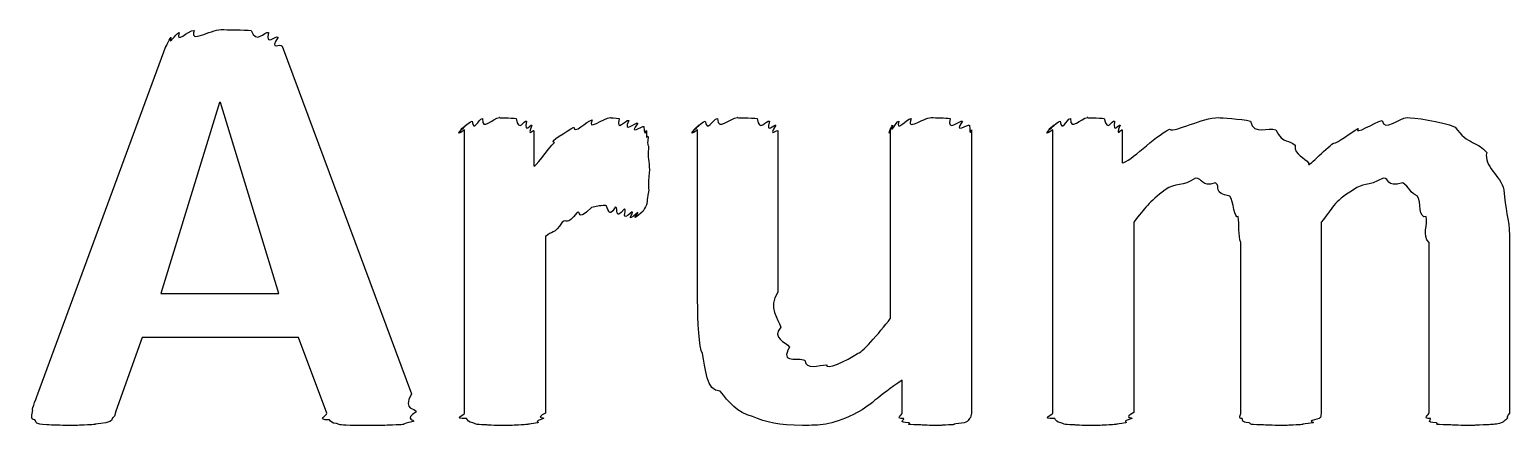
# Model space of a CAD drawing. Header units: millimetres. Extents: x 0 to 216, y 0 to 279.
# Drawn here: x 102.58 to 114.46, y 259.8 to 262.97 of the extents above; entities that cross this region are included whole.
import ezdxf

# ---------------------------------------------------------------- set-up
doc = ezdxf.new("R2010")
doc.units = ezdxf.units.MM
doc.layers.get('0').update_dxf_attribs({"linetype": 'CONTINUOUS'})

msp = doc.modelspace()

# ---------------------------------------------------------------- linework, layer by layer
at = {"color": 0}
for p, q in [((102.646, 260.051), (103.677, 262.846)), ((104.608, 262.84), (105.645, 260.051)), ((104.106, 262.388), (103.633, 260.856)), ((104.112, 262.388), (104.106, 262.388)), ((104.581, 260.856), (104.112, 262.388)), ((106.072, 259.897), (106.072, 262.168)), ((106.628, 262.162), (106.628, 261.881)), ((107.942, 260.806), (107.942, 262.168)), ((108.587, 262.162), (108.587, 260.867)), ((109.491, 260.657), (109.491, 262.168)), ((110.141, 262.168), (110.141, 259.897)), ((110.792, 259.897), (110.792, 262.168)), ((111.348, 262.168), (111.348, 261.903)), ((107.555, 261.848), (107.555, 261.848)), ((111.442, 261.429), (111.442, 259.902)), ((112.947, 261.429), (112.947, 259.902)), ((106.722, 261.313), (106.722, 259.897)), ((114.457, 261.324), (114.457, 259.897)), ((112.302, 259.902), (112.302, 261.264)), ((113.812, 259.902), (113.812, 261.264)), ((103.633, 260.856), (104.581, 260.856)), ((103.484, 260.503), (103.274, 259.913)), ((104.74, 260.503), (103.484, 260.503)), ((104.967, 259.897), (104.74, 260.503)), ((109.584, 259.897), (109.584, 260.161))]:
    msp.add_line(p, q, dxfattribs=at)
for points in [[(103.715, 262.912), (103.691, 262.832), (103.751, 262.942), (103.782, 262.95)], [(103.782, 262.95), (103.75, 262.851), (103.85, 262.967), (103.903, 262.967)], [(103.903, 262.967), (103.856, 262.854), (104.03, 262.973), (104.118, 262.973)], [(104.118, 262.973), (104.165, 262.973), (104.301, 262.97), (104.36, 262.967)], [(104.36, 262.967), (104.4, 262.851), (104.465, 262.961), (104.498, 262.95)], [(104.498, 262.95), (104.471, 262.832), (104.56, 262.93), (104.575, 262.912)], [(103.677, 262.846), (103.662, 262.799), (103.7, 262.897), (103.715, 262.912)], [(104.575, 262.912), (104.499, 262.796), (104.6, 262.869), (104.608, 262.84)], [(106.083, 262.206), (105.981, 262.123), (106.11, 262.231), (106.132, 262.239)], [(106.132, 262.239), (106.143, 262.141), (106.182, 262.257), (106.215, 262.261)], [(106.215, 262.261), (106.212, 262.148), (106.298, 262.267), (106.353, 262.267)], [(106.353, 262.267), (106.323, 262.267), (106.452, 262.264), (106.485, 262.261)], [(106.485, 262.261), (106.51, 262.141), (106.548, 262.25), (106.568, 262.239)], [(106.568, 262.239), (106.551, 262.123), (106.604, 262.22), (106.612, 262.206)], [(106.948, 262.19), (106.951, 262.126), (107.049, 262.239), (107.097, 262.25)], [(107.097, 262.25), (107.047, 262.148), (107.192, 262.267), (107.24, 262.267)], [(107.24, 262.267), (107.235, 262.267), (107.286, 262.264), (107.312, 262.261)], [(107.312, 262.261), (107.286, 262.141), (107.363, 262.252), (107.389, 262.245)], [(107.389, 262.245), (107.341, 262.13), (107.442, 262.234), (107.461, 262.223)], [(107.461, 262.223), (107.381, 262.112), (107.5, 262.206), (107.51, 262.195)], [(107.953, 262.206), (107.855, 262.123), (107.98, 262.231), (108.002, 262.239)], [(108.002, 262.239), (108.02, 262.141), (108.06, 262.257), (108.102, 262.261)], [(108.102, 262.261), (108.105, 262.148), (108.198, 262.267), (108.262, 262.267)], [(108.262, 262.267), (108.234, 262.267), (108.38, 262.264), (108.421, 262.261)], [(108.421, 262.261), (108.432, 262.141), (108.494, 262.25), (108.52, 262.239)], [(108.52, 262.239), (108.483, 262.123), (108.562, 262.22), (108.57, 262.206)], [(109.507, 262.206), (109.48, 262.123), (109.535, 262.231), (109.557, 262.239)], [(109.557, 262.239), (109.527, 262.141), (109.615, 262.257), (109.656, 262.261)], [(109.656, 262.261), (109.612, 262.148), (109.752, 262.267), (109.816, 262.267)], [(109.816, 262.267), (109.854, 262.267), (109.929, 262.264), (109.97, 262.261)], [(109.97, 262.261), (109.939, 262.141), (110.047, 262.25), (110.069, 262.239)], [(110.069, 262.239), (109.987, 262.123), (110.114, 262.22), (110.125, 262.206)], [(110.803, 262.206), (110.701, 262.123), (110.83, 262.231), (110.852, 262.239)], [(110.852, 262.239), (110.863, 262.141), (110.902, 262.257), (110.935, 262.261)], [(110.935, 262.261), (110.932, 262.148), (111.017, 262.267), (111.073, 262.267)], [(111.073, 262.267), (111.042, 262.267), (111.172, 262.264), (111.205, 262.261)], [(111.205, 262.261), (111.23, 262.141), (111.268, 262.25), (111.288, 262.239)], [(111.288, 262.239), (111.271, 262.123), (111.324, 262.22), (111.332, 262.206)], [(111.729, 262.173), (111.785, 262.148), (111.985, 262.267), (112.125, 262.267)], [(112.125, 262.267), (112.138, 262.267), (112.305, 262.257), (112.379, 262.239)], [(112.379, 262.239), (112.407, 262.115), (112.524, 262.201), (112.583, 262.168)], [(113.244, 262.179), (113.207, 262.12), (113.374, 262.23), (113.437, 262.245)], [(113.437, 262.245), (113.454, 262.148), (113.57, 262.267), (113.636, 262.267)], [(113.636, 262.267), (113.675, 262.267), (113.918, 262.241), (114.022, 262.19)], [(106.072, 262.168), (105.963, 262.097), (106.075, 262.195), (106.083, 262.206)], [(106.612, 262.206), (106.569, 262.097), (106.628, 262.18), (106.628, 262.162)], [(106.794, 262.068), (106.735, 262.068), (106.9, 262.159), (106.948, 262.19)], [(107.51, 262.195), (107.521, 262.091), (107.528, 262.173), (107.532, 262.162)], [(107.532, 262.162), (107.528, 262.068), (107.539, 262.135), (107.544, 262.112)], [(107.544, 262.112), (107.535, 262.024), (107.549, 262.059), (107.549, 262.019)], [(107.942, 262.168), (107.837, 262.097), (107.944, 262.195), (107.953, 262.206)], [(108.57, 262.206), (108.501, 262.097), (108.587, 262.18), (108.587, 262.162)], [(109.491, 262.168), (109.457, 262.097), (109.496, 262.195), (109.507, 262.206)], [(110.125, 262.206), (110.126, 262.097), (110.141, 262.181), (110.141, 262.168)], [(110.792, 262.168), (110.683, 262.097), (110.794, 262.195), (110.803, 262.206)], [(111.332, 262.206), (111.289, 262.097), (111.348, 262.181), (111.348, 262.168)], [(111.348, 261.903), (111.417, 261.91), (111.603, 262.114), (111.729, 262.173)], [(112.583, 262.168), (112.641, 262.049), (112.693, 262.093), (112.737, 262.047)], [(113.046, 262.063), (113.079, 262.06), (113.181, 262.148), (113.244, 262.179)], [(114.022, 262.19), (114.118, 262.049), (114.212, 262.074), (114.275, 261.986)], [(106.628, 261.881), (106.628, 261.851), (106.741, 262.02), (106.794, 262.068)], [(107.549, 262.019), (107.539, 261.943), (107.555, 261.921), (107.555, 261.848)], [(112.737, 262.047), (112.729, 261.958), (112.817, 261.953), (112.848, 261.898)], [(112.848, 261.898), (112.825, 261.851), (112.98, 262.019), (113.046, 262.063)], [(114.275, 261.986), (114.248, 261.877), (114.387, 261.801), (114.413, 261.688)], [(107.555, 261.848), (107.539, 261.682), (107.552, 261.718), (107.549, 261.671)], [(111.938, 261.782), (111.836, 261.707), (111.776, 261.75), (111.695, 261.688)], [(112.098, 261.743), (111.979, 261.707), (112, 261.782), (111.938, 261.782)], [(113.443, 261.782), (113.313, 261.707), (113.286, 261.75), (113.206, 261.688)], [(113.603, 261.743), (113.454, 261.707), (113.505, 261.782), (113.443, 261.782)], [(107.549, 261.671), (107.532, 261.59), (107.539, 261.592), (107.532, 261.567)], [(111.695, 261.688), (111.56, 261.586), (111.533, 261.542), (111.442, 261.429)], [(112.214, 261.638), (112.072, 261.656), (112.145, 261.717), (112.098, 261.743)], [(112.28, 261.473), (112.248, 261.451), (112.243, 261.594), (112.214, 261.638)], [(113.206, 261.688), (113.038, 261.586), (113.042, 261.542), (112.947, 261.429)], [(113.719, 261.638), (113.663, 261.656), (113.649, 261.717), (113.603, 261.743)], [(113.79, 261.473), (113.725, 261.451), (113.751, 261.594), (113.719, 261.638)], [(114.413, 261.688), (114.42, 261.531), (114.457, 261.452), (114.457, 261.324)], [(107.091, 261.545), (106.959, 261.425), (107.016, 261.524), (106.976, 261.506)], [(107.202, 261.561), (107.149, 261.561), (107.127, 261.556), (107.091, 261.545)], [(107.284, 261.55), (107.216, 261.443), (107.231, 261.561), (107.202, 261.561)], [(107.356, 261.534), (107.268, 261.432), (107.309, 261.546), (107.284, 261.55)], [(107.417, 261.512), (107.312, 261.418), (107.378, 261.525), (107.356, 261.534)], [(107.461, 261.506), (107.348, 261.407), (107.435, 261.507), (107.417, 261.512)], [(107.505, 261.517), (107.378, 261.407), (107.479, 261.506), (107.461, 261.506)], [(107.532, 261.567), (107.517, 261.542), (107.516, 261.528), (107.505, 261.517)], [(106.855, 261.429), (106.796, 261.326), (106.769, 261.36), (106.722, 261.313)], [(106.976, 261.506), (106.882, 261.388), (106.899, 261.462), (106.855, 261.429)], [(112.302, 261.264), (112.277, 261.322), (112.294, 261.41), (112.28, 261.473)], [(113.812, 261.264), (113.754, 261.322), (113.804, 261.41), (113.79, 261.473)], [(107.98, 260.376), (107.954, 260.415), (107.942, 260.633), (107.942, 260.806)], [(108.587, 260.867), (108.501, 260.741), (108.593, 260.652), (108.609, 260.586)], [(108.609, 260.586), (108.534, 260.495), (108.65, 260.47), (108.68, 260.426)], [(109.226, 260.376), (109.248, 260.367), (109.398, 260.536), (109.491, 260.657)], [(108.124, 260.073), (108.009, 260.069), (108.009, 260.262), (107.98, 260.376)], [(108.68, 260.426), (108.598, 260.289), (108.753, 260.346), (108.802, 260.321)], [(108.978, 260.283), (108.961, 260.239), (109.141, 260.313), (109.226, 260.376)], [(108.802, 260.321), (108.814, 260.239), (108.912, 260.283), (108.978, 260.283)], [(109.584, 260.161), (109.391, 260.036), (109.325, 259.947), (109.193, 259.886)], [(102.607, 259.919), (102.592, 259.91), (102.627, 259.996), (102.646, 260.051)], [(105.645, 260.051), (105.573, 259.908), (105.679, 259.944), (105.683, 259.908)], [(108.383, 259.869), (108.259, 259.897), (108.19, 259.988), (108.124, 260.073)], [(102.624, 259.842), (102.581, 259.844), (102.603, 259.886), (102.607, 259.919)], [(103.247, 259.858), (103.236, 259.822), (103.216, 259.83), (103.192, 259.819)], [(103.274, 259.913), (103.258, 259.853), (103.258, 259.872), (103.247, 259.858)], [(104.988, 259.842), (104.87, 259.842), (104.974, 259.874), (104.967, 259.897)], [(105.683, 259.908), (105.58, 259.837), (105.679, 259.848), (105.661, 259.83)], [(106.088, 259.853), (105.963, 259.848), (106.072, 259.882), (106.072, 259.897)], [(106.138, 259.819), (106.102, 259.822), (106.099, 259.842), (106.088, 259.853)], [(106.706, 259.853), (106.613, 259.822), (106.681, 259.83), (106.656, 259.819)], [(106.722, 259.897), (106.631, 259.848), (106.717, 259.866), (106.706, 259.853)], [(108.785, 259.798), (108.593, 259.798), (108.493, 259.821), (108.383, 259.869)], [(109.193, 259.886), (109.008, 259.798), (108.924, 259.798), (108.785, 259.798)], [(109.595, 259.853), (109.52, 259.848), (109.584, 259.882), (109.584, 259.897)], [(109.639, 259.819), (109.538, 259.822), (109.606, 259.842), (109.595, 259.853)], [(110.125, 259.853), (110.108, 259.822), (110.103, 259.83), (110.08, 259.819)], [(110.141, 259.897), (110.126, 259.848), (110.135, 259.866), (110.125, 259.853)], [(110.808, 259.853), (110.683, 259.848), (110.792, 259.882), (110.792, 259.897)], [(110.858, 259.819), (110.822, 259.822), (110.819, 259.842), (110.808, 259.853)], [(111.426, 259.853), (111.333, 259.822), (111.401, 259.83), (111.376, 259.819)], [(111.442, 259.902), (111.351, 259.848), (111.437, 259.866), (111.426, 259.853)], [(112.313, 259.853), (112.277, 259.848), (112.302, 259.883), (112.302, 259.902)], [(112.368, 259.819), (112.296, 259.822), (112.324, 259.842), (112.313, 259.853)], [(112.93, 259.853), (112.806, 259.822), (112.905, 259.83), (112.881, 259.819)], [(112.947, 259.902), (112.943, 259.848), (112.941, 259.866), (112.93, 259.853)], [(113.823, 259.853), (113.754, 259.848), (113.812, 259.883), (113.812, 259.902)], [(113.873, 259.819), (113.774, 259.822), (113.834, 259.842), (113.823, 259.853)], [(114.44, 259.853), (114.402, 259.822), (114.416, 259.83), (114.391, 259.819)], [(114.457, 259.897), (114.42, 259.848), (114.452, 259.866), (114.44, 259.853)], [(102.718, 259.803), (102.614, 259.808), (102.642, 259.822), (102.624, 259.842)], [(102.905, 259.798), (102.824, 259.798), (102.765, 259.799), (102.718, 259.803)], [(103.081, 259.803), (102.974, 259.798), (102.978, 259.798), (102.905, 259.798)], [(103.192, 259.819), (103.066, 259.804), (103.128, 259.806), (103.081, 259.803)], [(105.044, 259.814), (105.006, 259.815), (105, 259.83), (104.988, 259.842)], [(105.154, 259.798), (105.058, 259.8), (105.069, 259.806), (105.044, 259.814)], [(105.363, 259.798), (105.275, 259.798), (105.205, 259.798), (105.154, 259.798)], [(105.562, 259.803), (105.447, 259.798), (105.447, 259.798), (105.363, 259.798)], [(105.661, 259.83), (105.543, 259.804), (105.609, 259.806), (105.562, 259.803)], [(106.237, 259.803), (106.15, 259.804), (106.163, 259.811), (106.138, 259.819)], [(106.397, 259.798), (106.234, 259.798), (106.281, 259.799), (106.237, 259.803)], [(106.551, 259.803), (106.477, 259.798), (106.459, 259.798), (106.397, 259.798)], [(106.656, 259.819), (106.562, 259.804), (106.595, 259.806), (106.551, 259.803)], [(109.722, 259.803), (109.579, 259.804), (109.662, 259.811), (109.639, 259.819)], [(109.86, 259.798), (109.766, 259.798), (109.758, 259.799), (109.722, 259.803)], [(109.992, 259.803), (109.877, 259.798), (109.915, 259.798), (109.86, 259.798)], [(110.08, 259.819), (109.945, 259.804), (110.028, 259.806), (109.992, 259.803)], [(110.957, 259.803), (110.87, 259.804), (110.883, 259.811), (110.858, 259.819)], [(111.117, 259.798), (110.954, 259.798), (111.001, 259.799), (110.957, 259.803)], [(111.271, 259.803), (111.197, 259.798), (111.179, 259.798), (111.117, 259.798)], [(111.376, 259.819), (111.282, 259.804), (111.315, 259.806), (111.271, 259.803)], [(112.467, 259.803), (112.347, 259.804), (112.393, 259.811), (112.368, 259.819)], [(112.627, 259.798), (112.55, 259.798), (112.511, 259.799), (112.467, 259.803)], [(112.781, 259.803), (112.674, 259.798), (112.689, 259.798), (112.627, 259.798)], [(112.881, 259.819), (112.755, 259.804), (112.822, 259.806), (112.781, 259.803)], [(113.972, 259.803), (113.821, 259.804), (113.897, 259.811), (113.873, 259.819)], [(114.137, 259.798), (114.023, 259.798), (114.016, 259.799), (113.972, 259.803)], [(114.292, 259.803), (114.151, 259.798), (114.199, 259.798), (114.137, 259.798)], [(114.391, 259.819), (114.35, 259.804), (114.332, 259.806), (114.292, 259.803)]]:
    msp.add_open_spline(points, degree=3, dxfattribs=at)

doc.saveas('drawing.dxf')
